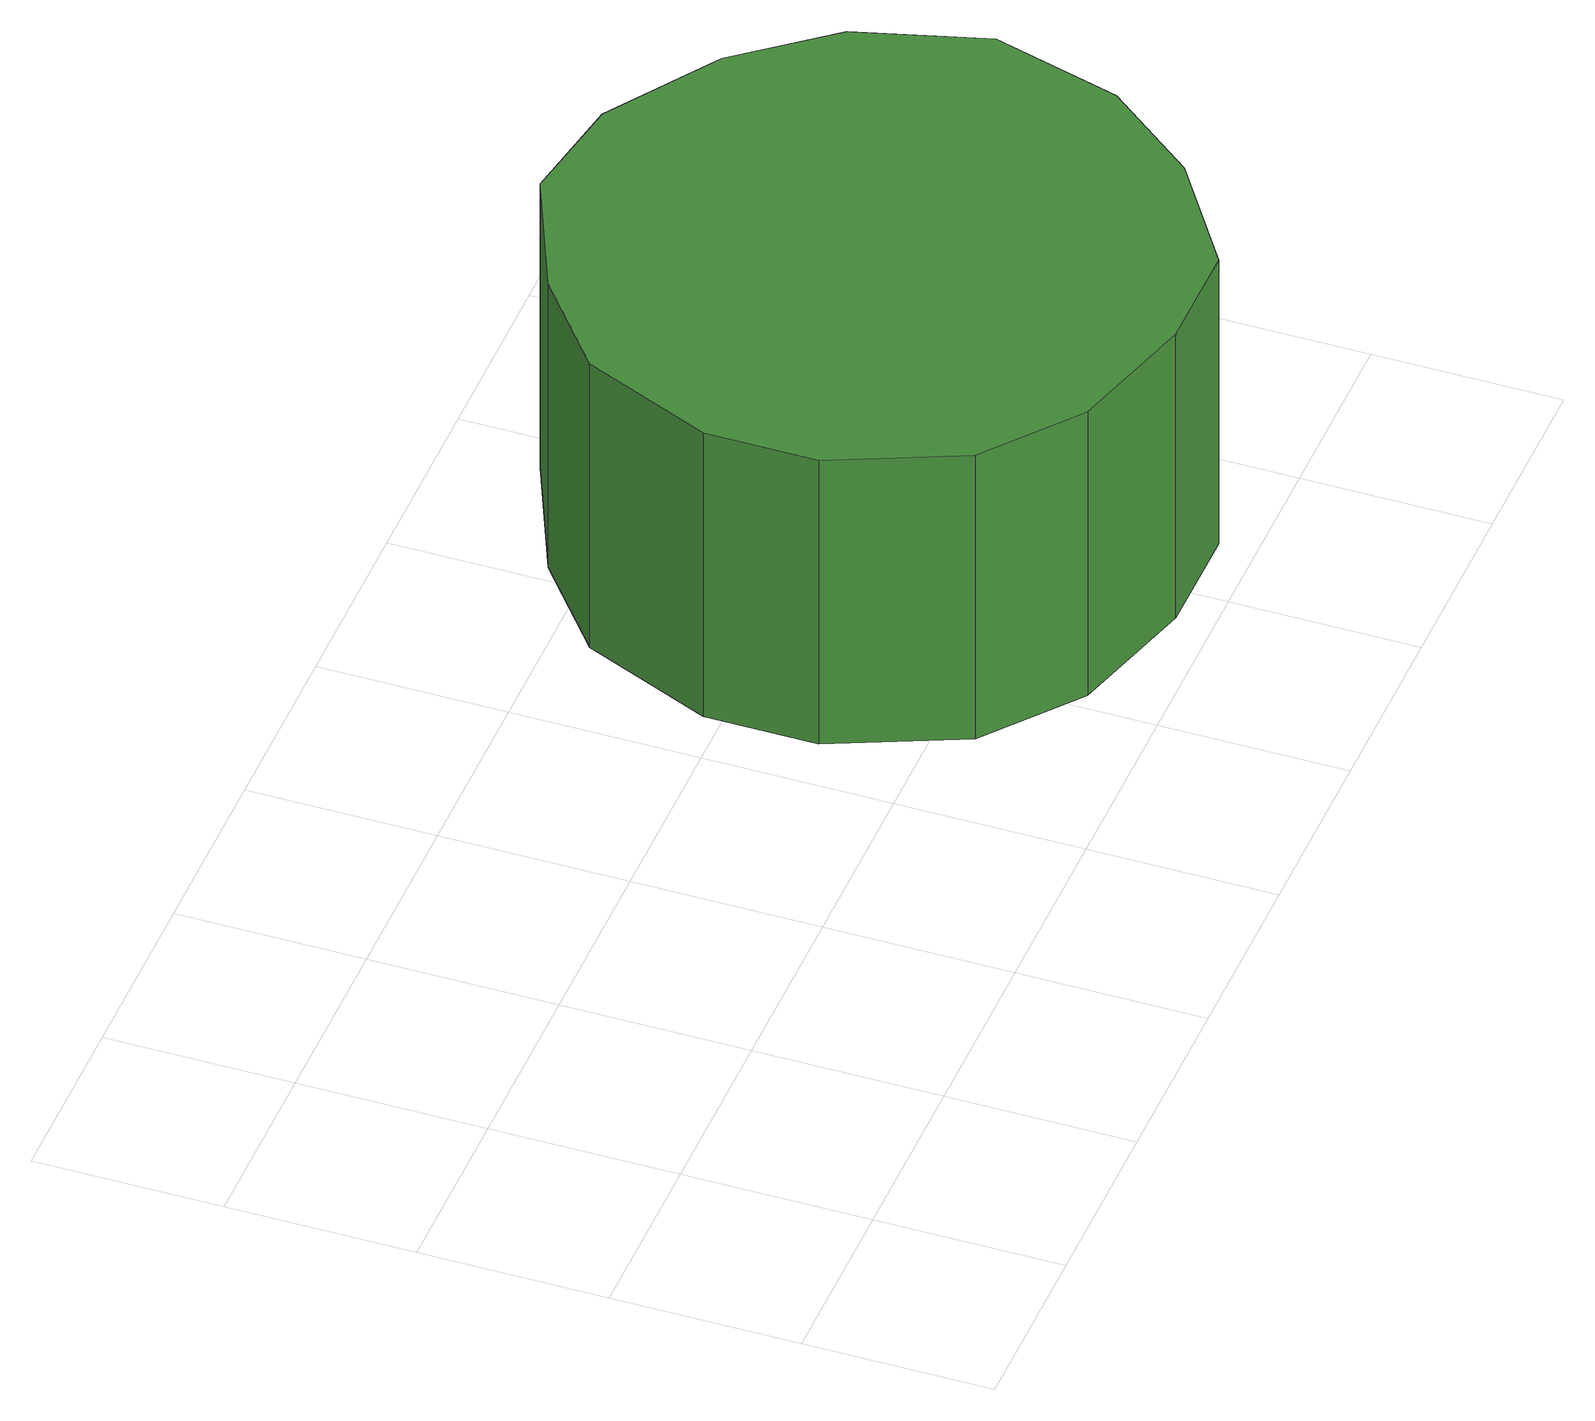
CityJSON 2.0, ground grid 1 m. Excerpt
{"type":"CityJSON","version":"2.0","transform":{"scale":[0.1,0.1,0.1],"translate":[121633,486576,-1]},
"CityObjects":{
"tree1":{"type":"SolitaryVegetationObject","attributes":{"function":"something"},"geometry":[{"type":"MultiSurface","lod":"1","boundaries":[[[0,1,2,3,4,5,6,7,8,9,10,11,12,13,14]],[[15,16,17,18,19,20,21,22,23,24,25,26,27,28,29]],[[0,29,28,1]],[[1,28,27,2]],[[2,27,26,3]],[[3,26,25,4]],[[4,25,24,5]],[[5,24,23,6]],[[6,23,22,7]],[[7,22,21,8]],[[8,21,20,9]],[[9,20,19,10]],[[10,19,18,11]],[[11,18,17,12]],[[12,17,16,13]],[[13,16,15,14]],[[14,15,29,0]]]}]},
"tree2":{"type":"SolitaryVegetationObject","attributes":{"function":"something"}}
},
"vertices":[
[66,18,26],[64,25,26],[60,30,26],[54,34,26],[48,35,26],[41,32,26],[36,28,26],[33,21,26],[33,15,26],[36,8,26],[41,4,26],[48,2,26],[54,2,26],[60,6,26],[64,11,26],[64,11,8],[60,6,8],[54,2,8],[48,2,8],[41,4,8],[36,8,8],[33,15,8],[33,21,8],[36,28,8],[41,32,8],[48,35,8],[54,34,8],[60,30,8],[64,25,8],[66,18,8]
]}
